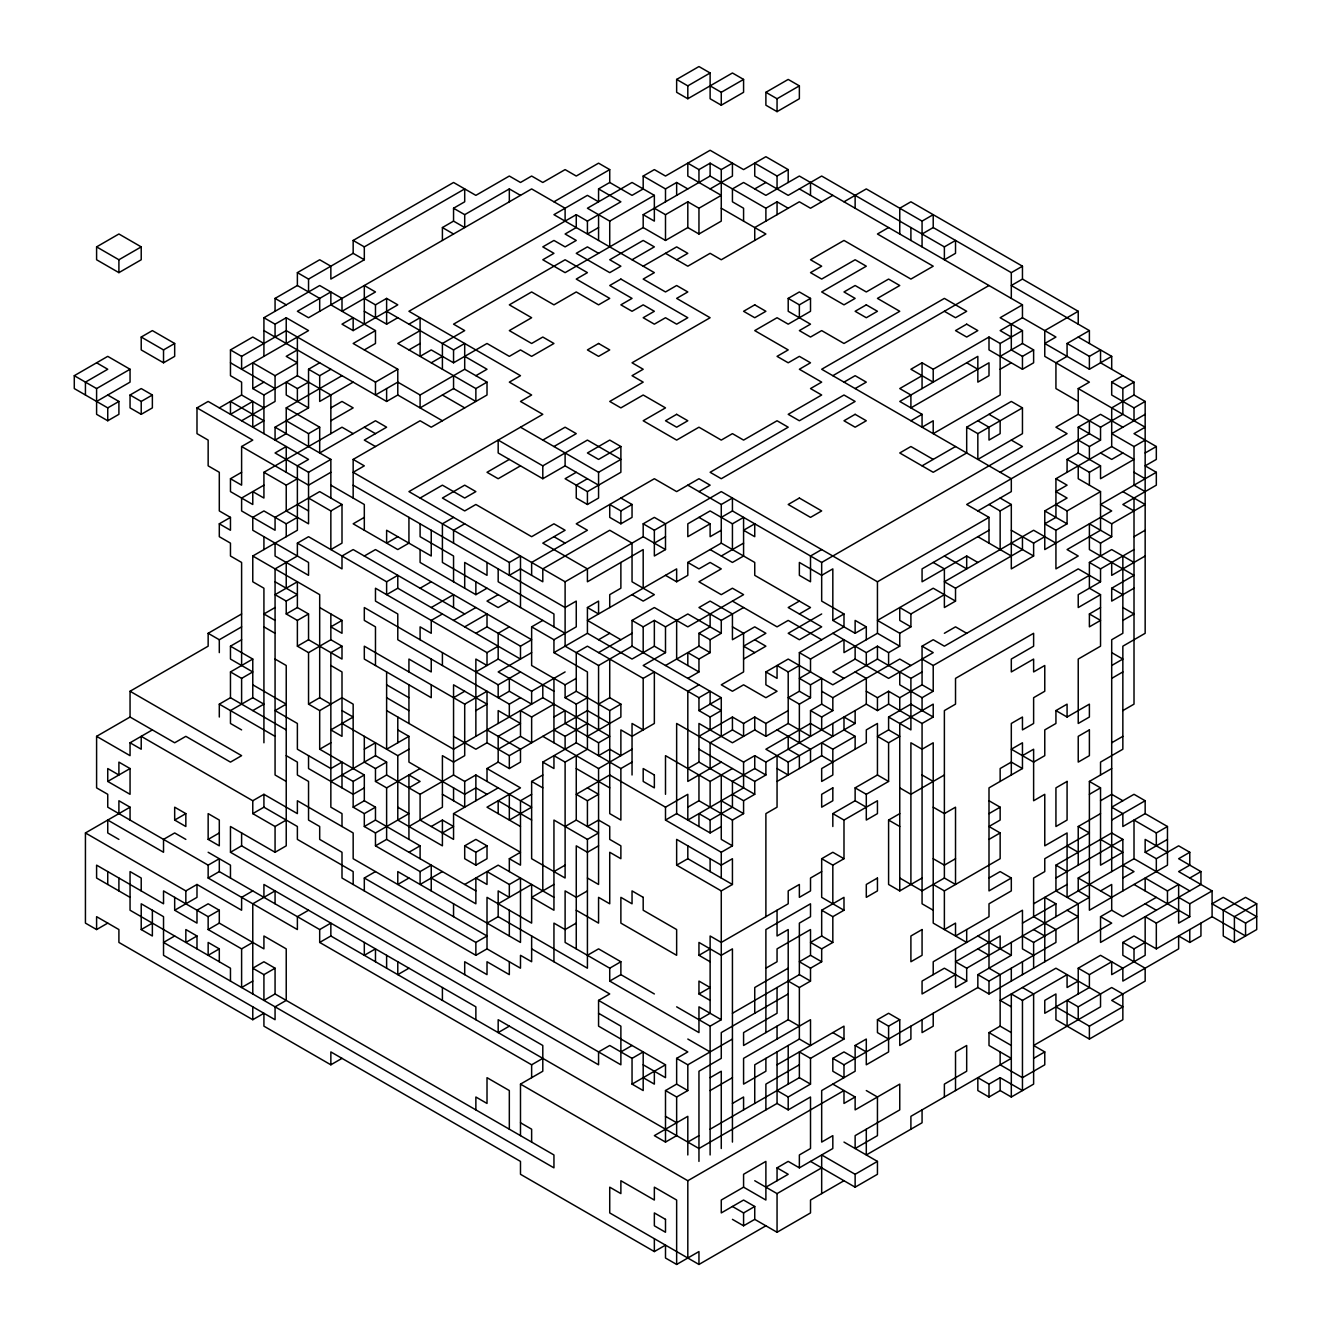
<?xml version="1.0" encoding="UTF-8"?>
<svg xmlns="http://www.w3.org/2000/svg" width="1331" height="1331" viewBox="0 0 1331 1331"><rect width="100%" height="100%" fill="white"/><g stroke="black" fill="none" stroke-linecap="round" stroke-linejoin="round"><path stroke-width="1.5" d="M96.597 246.884L118.908 233.99L141.219 246.884L141.219 259.761L118.908 272.639L96.597 259.761L96.597 246.884L118.908 259.761L141.219 246.884M130.055 369.253L96.597 388.569L96.597 414.324L107.744 420.762L118.908 414.324L118.908 401.446L107.744 407.885L74.286 388.569L74.286 375.691L107.744 356.359L130.055 369.253L130.055 382.13L96.597 401.446M141.219 337.042L152.366 330.604L174.677 343.481L174.677 356.359L163.53 362.797L141.219 349.92L141.219 337.042L163.53 349.92L174.677 343.481M275.068 311.288L275.068 298.41L297.379 285.516L297.379 272.639L319.69 259.761L330.853 266.2L330.853 279.077L364.311 259.761L364.311 246.884L464.702 188.919L464.702 201.796L453.555 208.235L453.555 221.112L464.702 227.551L464.702 214.674L509.324 188.919L520.488 195.358M364.311 259.761L353.164 253.323L353.164 240.445L453.555 182.48L475.866 195.358L509.324 176.041L520.488 182.48L531.635 176.041L542.798 182.48L565.109 169.603L576.256 176.041L598.567 163.164L609.731 169.603L609.731 182.48L598.567 188.919L598.567 201.796L587.42 195.358L553.946 214.674L654.353 272.639L643.189 279.077L665.5 291.955L676.647 285.516L687.811 291.955L676.647 298.394L710.122 317.726L632.042 362.797L643.189 369.253L632.042 375.691L643.189 382.13L609.731 401.446L620.878 407.885L643.189 395.008L665.5 407.885L643.189 420.762L676.647 440.095L698.958 427.201L721.269 440.095L732.433 433.64L743.58 440.095L777.054 420.762L788.202 427.201L710.122 472.289L721.269 478.727L855.134 401.446L843.987 395.008L799.365 420.762L788.202 414.324L821.676 395.008L810.512 388.569L821.676 382.13L799.365 369.253L810.512 362.797L799.365 356.359L788.202 362.797L777.054 356.359L788.202 349.92L754.744 330.604L777.054 317.726L788.202 324.165L810.512 311.288L810.512 298.394L799.365 291.955L788.202 298.394L788.202 311.288L810.512 324.165L799.365 330.604L810.512 337.042L821.676 330.604L843.987 343.481L899.756 311.288L877.445 298.394L899.756 285.516L888.592 279.077L866.298 291.955L855.134 285.516L843.987 291.955L855.134 298.394L843.987 304.849L821.676 291.955L866.298 266.2L855.134 259.761L821.676 279.077L810.512 272.639L821.676 266.2L810.512 259.761L843.987 240.445L910.903 279.077L933.214 266.2L877.445 234.006L888.592 227.551M297.379 272.639L308.542 279.077L353.164 253.323M130.055 395.008L141.219 388.569L152.366 395.008L152.366 407.885L141.219 414.324L130.055 407.885L130.055 395.008L141.219 401.446L152.366 395.008M263.921 356.359L263.921 317.726L319.69 285.516L342 298.41L342 311.288L375.475 291.955L364.311 285.516L364.311 324.165M676.647 79.427L698.958 66.55L710.122 72.989L710.122 98.744L721.269 105.199L743.58 92.305L743.58 79.427L732.433 72.989L687.811 98.744L676.647 92.305L676.647 79.427L687.811 85.866L710.122 72.989M263.921 407.885L241.61 395.008L241.61 382.13L230.463 375.691L230.463 349.92L252.774 337.042L263.921 343.481M263.921 317.726L275.068 324.165L286.232 317.726L308.542 330.604L241.61 369.236L241.61 356.359L286.232 330.604L375.475 382.13L397.786 369.236L397.786 395.008L442.408 420.762M442.408 240.445L442.408 227.551L453.555 221.112M710.122 85.866L721.269 92.305L743.58 79.427M241.61 665.5L241.61 562.447L230.463 556.009L230.463 543.131L219.299 536.692L219.299 523.815L230.463 530.254L230.463 517.376L219.299 510.938L219.299 472.289L208.152 465.85L208.152 440.095L196.988 433.64L196.988 407.885L208.152 401.446L308.542 459.411L297.379 465.85L297.379 530.254L252.774 556.009L252.774 581.78L263.921 588.219L263.921 742.781M297.379 349.92L286.232 356.359L297.379 362.797L275.068 375.691L252.774 362.797L252.774 388.569L263.921 395.008L263.921 433.656M364.311 298.394L375.475 304.849L386.622 298.394L397.786 304.849L353.164 330.604L342 324.165L353.164 317.726L353.164 330.604M553.946 201.796L609.731 169.603M219.299 407.885L241.61 395.008M252.774 388.569L263.921 382.13M765.891 92.305L788.202 79.427L799.365 85.866L799.365 98.744L777.054 111.638L765.891 105.199L765.891 92.305L777.054 98.744L799.365 85.866M263.921 395.008L297.379 375.691L297.379 337.042M342 375.691L286.232 407.885L286.232 433.64L275.068 440.095L275.068 427.201L308.542 407.885L308.542 369.253L319.69 362.797M364.311 349.92L375.475 343.481L375.475 330.604L353.164 343.481L397.786 369.236M364.311 311.288L386.622 324.165L397.786 317.726M598.567 188.919L620.878 201.796L587.42 221.112L576.256 214.674L408.933 311.288L520.488 375.691L509.324 382.13L531.635 395.008L520.488 401.446L542.798 414.324L408.933 491.605L565.109 581.78L643.189 536.692L665.5 549.57L654.353 556.009L654.353 530.254L643.189 523.815L643.189 536.692M609.731 182.48L632.042 195.358L643.189 188.919L643.189 176.041L654.353 169.603L665.5 176.041L710.122 150.27L743.58 169.603L765.891 156.709L788.202 169.603L788.202 182.48M241.61 420.762L275.068 401.446L275.068 375.691M308.542 407.885L286.232 395.008L286.232 382.13L297.379 388.569L308.542 382.13M308.542 369.253L319.69 375.691L330.853 369.253M408.933 324.165L420.097 317.726L420.097 356.359L431.244 349.92L453.555 362.797L487.013 343.481L509.324 356.359L520.488 349.92L531.635 356.359L553.946 343.481L542.798 337.042L531.635 343.481L509.324 330.604L531.635 317.726L509.324 304.849L531.635 291.955L553.946 304.849L576.256 291.955L598.567 304.849L609.731 298.394L576.256 279.077L587.42 272.639L565.109 259.761L453.555 324.165L464.702 330.604L442.408 343.481L442.408 369.236M420.097 330.604L397.786 343.481L475.866 388.569L487.013 382.13L487.013 395.008L431.244 427.201L420.097 420.762L353.164 459.411L353.164 498.044M598.567 227.551L587.42 234.006L587.42 221.112M654.353 195.358L632.042 182.48L587.42 208.235L609.731 221.112L654.353 195.358L654.353 221.112L643.189 214.674L643.189 227.568L665.5 240.445L687.811 227.568L698.958 234.006L721.269 221.112L721.269 169.603L710.122 163.164L698.958 169.603L687.811 163.164L687.811 176.041L721.269 195.358L698.958 208.235L687.811 201.796L665.5 214.674L654.353 208.235M643.189 176.041L665.5 188.919L676.647 182.48L687.811 188.919M353.164 433.656L342 427.201L263.921 472.289L263.921 498.044L252.774 491.605L252.774 504.499L230.463 491.605L230.463 478.727L241.61 485.166L241.61 446.534L252.774 440.095L196.988 407.885M353.164 382.13L319.69 401.446L319.69 375.691M408.933 349.92L420.097 343.481M643.189 214.674L710.122 176.041L765.891 208.235L777.054 201.796L788.202 208.235M721.269 169.603L732.433 163.164L732.433 176.041L710.122 188.919M330.853 407.885L342 401.446L353.164 407.885L330.853 420.762M643.189 227.568L565.109 272.639L542.798 259.761L553.946 253.323L542.798 246.884L553.946 240.445L565.109 246.884L576.256 240.445L565.109 234.006L576.256 227.551L576.256 214.674M230.463 478.727L241.61 472.289M286.232 420.762L308.542 433.64L319.69 427.201L319.69 452.973L375.475 420.762L386.622 427.201L364.311 440.095L375.475 446.534M431.244 362.797L442.408 356.359M386.622 311.288L453.555 349.92L464.702 343.481L464.702 369.253L487.013 382.13M263.921 330.604L386.622 401.446L397.786 395.008M632.042 259.761L654.353 246.884L643.189 240.445L609.731 259.761L620.878 266.2L609.731 272.639L576.256 253.323L587.42 246.884L598.567 253.323M754.744 188.919L765.891 182.48M944.378 246.884L944.378 259.761L955.525 253.323L955.525 240.445L944.378 246.884L821.676 176.041L788.202 195.358L754.744 176.041L754.744 163.164L777.054 176.041L788.202 169.603M263.921 485.166L241.61 498.044L241.61 510.938L275.068 530.254L275.068 517.376L319.69 491.605L342 504.499L342 543.131L330.853 549.57L330.853 510.938L308.542 498.044M375.475 382.13L375.475 395.008L397.786 382.13L420.097 395.008L464.702 369.236M643.189 266.2L676.647 246.884L687.811 253.323L676.647 259.761M219.299 523.815L230.463 517.376M263.921 472.289L286.232 485.166L297.379 478.727M286.232 472.289L286.232 446.534L275.068 452.973L308.542 472.289L330.853 459.411L330.853 498.044M453.555 375.691L453.555 388.569L420.097 407.885L420.097 395.008M475.866 375.691L487.013 369.253L464.702 356.359M330.853 472.289L308.542 485.166L241.61 446.534M832.823 195.358L810.512 208.235L799.365 201.796L754.744 227.551L754.744 240.445M275.068 543.131L275.068 556.009L308.542 575.341L308.542 562.447L252.774 530.254L252.774 517.376L263.921 510.938L286.232 523.815L297.379 517.376M843.987 201.796L866.298 188.919L922.067 221.112L933.214 214.674L933.214 227.551L922.067 234.006M330.853 510.938L342 504.499M286.232 781.43L275.068 774.991L275.068 568.903L297.379 556.009L297.379 543.131L308.542 536.692L386.622 581.78L397.786 575.341L397.786 588.219L520.488 659.061L520.488 646.184L531.635 639.729L375.475 549.57L364.311 556.009M364.311 517.376L353.164 523.815L397.786 549.57L408.933 543.131L408.933 517.376M420.097 498.044L442.408 485.166L464.702 498.044L475.866 491.605L464.702 485.166L442.408 498.044L464.702 510.938L475.866 504.482L531.635 536.692L553.946 523.815L565.109 530.254L542.798 543.131L587.42 568.886L587.42 581.78L643.189 549.57L643.189 588.219M208.152 865.15L208.152 878.027L219.299 871.589L219.299 858.711L208.152 865.15L107.744 807.185L107.744 794.308L96.597 787.869L96.597 736.342L130.055 717.026L130.055 691.255L208.152 646.184L208.152 633.306L241.61 613.974M509.324 459.411L487.013 472.289L498.177 478.727L520.488 465.85M542.798 440.095L565.109 427.201L576.256 433.64L553.946 446.534M208.152 633.306L219.299 639.745L241.61 626.868M275.068 607.535L263.921 613.974L275.068 620.412M330.853 613.974L330.853 639.745L342 646.184L342 659.061L308.542 639.745L308.542 613.974L297.379 607.535L297.379 581.78L275.068 594.658L286.232 601.096L297.379 594.658L275.068 581.78M397.786 536.692L386.622 543.131L386.622 530.254L431.244 556.009L431.244 530.254M788.202 298.394L799.365 304.849L810.512 298.394M219.299 717.026L219.299 704.149L230.463 697.71L230.463 671.939L241.61 678.377L252.774 671.939L230.463 659.061L230.463 646.184L241.61 639.745M286.232 601.096L286.232 613.974L297.379 607.535M453.555 517.376L442.408 523.815L442.408 562.447L565.109 633.29M598.567 485.166L565.109 465.85L542.798 478.727L498.177 452.973L498.177 440.079L542.798 465.85L587.42 440.079L620.878 459.411L598.567 472.289L520.488 427.201M286.232 613.974L297.379 620.412L308.542 613.974M464.702 523.815L453.555 530.254L453.555 543.131M230.463 671.939L252.774 659.061L230.463 646.184M576.256 472.289L565.109 478.727L587.42 491.605L620.878 472.289L620.878 446.534L609.731 440.079L587.42 452.973L598.567 459.411L620.878 446.534M96.597 736.342L130.055 755.659L130.055 742.781L152.366 729.904M297.379 620.412L297.379 646.184L308.542 639.745M342 620.412L330.853 626.851L342 633.29L342 620.412L319.69 607.535M397.786 588.219L386.622 594.658L386.622 581.78M587.42 478.727L576.256 485.166L576.256 498.044L587.42 504.482L598.567 498.044L598.567 472.289M297.379 646.184L308.542 652.623L330.853 639.745M420.097 588.219L431.244 581.78M107.744 781.43L130.055 768.553L118.908 762.114L118.908 774.991L107.744 768.553L107.744 781.43L130.055 794.308L130.055 768.553M252.774 710.588L263.921 704.149L252.774 697.71L230.463 710.588L230.463 723.465L241.61 729.904M342 646.184L330.853 652.623L330.853 807.185L342 813.624L342 826.501M431.244 607.535L453.555 594.658L453.555 607.535M353.164 459.411L364.311 465.85L353.164 472.289L509.324 562.447L520.488 556.009L520.488 607.535M832.823 375.691L989 285.516M933.214 227.551L1011.31 272.639L1022.458 266.2L910.903 201.796L899.756 208.235L899.756 234.006M442.408 613.974L431.244 620.412L431.244 633.29L420.097 626.851L420.097 639.745M420.097 549.57L420.097 562.447L475.866 594.658L487.013 588.219M620.878 510.921L632.042 504.482L632.042 517.376L620.878 523.815L609.731 517.376L609.731 504.482L620.878 510.921L620.878 523.815M843.987 382.13L855.134 375.691L866.298 382.13L855.134 388.569M1022.458 266.2L1022.458 279.077L1011.31 285.516L1089.39 330.604L1089.39 343.481M107.744 923.115L96.597 929.554L85.434 923.115L85.434 832.956L130.055 807.185L118.908 800.746L118.908 813.624M308.542 652.623L308.542 704.149L319.69 697.694L319.69 594.658L252.774 556.009M453.555 620.412L475.866 607.535M498.177 594.658L487.013 601.096L498.177 607.535L509.324 601.096M308.542 704.149L319.69 710.588L342 697.71L353.164 704.149L353.164 768.553M464.702 626.851L487.013 613.974L487.013 626.851L475.866 633.29M643.189 523.815L654.353 517.376L665.5 523.815L665.5 549.57M698.958 491.605L710.122 485.166L698.958 478.727L676.647 491.605L654.353 478.727L576.256 523.815L587.42 530.254L531.635 562.447L531.635 575.341M933.214 369.253L922.067 362.797L910.903 369.253L933.214 382.13L933.214 369.253L989 337.042L1000.147 343.481L1022.458 330.604L1022.458 343.481L1033.621 349.92L1033.621 362.797L1022.458 369.253L989 349.92L989 337.042M1111.701 369.253L1111.701 356.359L1089.39 369.253L1044.768 343.481L1055.932 337.042L1022.458 317.726L1022.458 304.849L1000.147 317.726L1022.458 330.604M654.353 530.254L721.269 491.605L877.445 581.78L989 517.376L989 543.131M922.067 375.691L899.756 388.569L910.903 395.008L910.903 407.885L989 362.797L989 375.691L977.836 382.13L977.836 356.359L899.756 401.446L922.067 414.324L922.067 427.201L933.214 420.762L933.214 433.656L1000.147 395.008L1000.147 343.481M1022.458 317.726L1000.147 330.604L1011.31 337.042M174.677 820.062L185.841 813.624L185.841 826.518L174.677 820.062L174.677 807.185L185.841 813.624M509.324 626.851L498.177 633.29L498.177 659.061L475.866 671.939M654.353 543.131L665.5 536.692M687.811 485.166L721.269 504.482L732.433 498.044L732.433 510.938L721.269 517.376M319.69 710.588L319.69 749.22L330.853 742.781M509.324 717.026L509.324 704.149L397.786 639.745L397.786 613.974L375.475 601.096L375.475 588.219L487.013 652.623L498.177 646.184M576.256 678.377L565.109 684.816L531.635 665.5L531.635 626.851L542.798 620.412M721.269 530.254L710.122 536.692L710.122 523.815L687.811 536.692L687.811 523.815L710.122 510.938L732.433 523.815L743.58 517.376L743.58 556.009L732.433 562.447L710.122 549.57M1000.147 356.359L1022.458 343.481M1078.226 324.165L1078.226 311.288L1044.768 330.604L1044.768 356.359L1089.39 382.13L1078.226 388.569L1078.226 414.324L1055.932 427.201L1067.079 433.656L1000.147 472.289M130.055 742.781L141.219 749.22L141.219 736.342L252.774 800.746L263.921 794.308L297.379 813.624L297.379 800.746L353.164 832.956L353.164 858.711L487.013 935.992L475.866 942.431L364.311 878.027L364.311 890.905M587.42 607.535L598.567 601.096L598.567 613.974L587.42 607.535L587.42 633.29L553.946 652.623L553.946 639.729L531.635 626.851M910.903 420.762L922.067 414.324M1000.147 369.253L1011.31 362.797M1011.31 324.165L1011.31 349.92L1022.458 356.359L1033.621 349.92M208.152 839.395L219.299 845.834L219.299 820.062L208.152 813.624L208.152 839.395L219.299 832.956M252.774 800.746L252.774 813.624L263.921 807.185L297.379 826.501L297.379 839.395L353.164 871.589L353.164 884.466M364.311 749.22L375.475 742.781L375.475 755.659L330.853 781.43M453.555 697.694L464.702 691.255M531.635 652.623L498.177 671.939L531.635 691.255L565.109 671.939M553.946 639.729L576.256 626.851L576.256 601.096L565.109 607.535L353.164 485.166M665.5 575.341L676.647 581.78L687.811 575.341L687.811 562.447L721.269 543.131L754.744 562.447L754.744 575.341L810.512 607.535L799.365 613.974M1078.226 401.446L1055.932 388.569L1055.932 362.797L1067.079 356.359L1067.079 343.481L1089.39 330.604M397.786 729.904L408.933 736.342L386.622 749.22L386.622 671.939M431.244 684.816L431.244 697.694L364.311 659.061L364.311 646.184L464.702 704.132L487.013 691.255L487.013 742.781L475.866 749.22L453.555 736.342M375.475 665.5L375.475 626.851L364.311 620.412L364.311 607.535L498.177 684.816L520.488 671.939M721.269 556.009L743.58 543.131M275.068 659.061L286.232 665.5L286.232 845.834L275.068 852.273L230.463 826.501L230.463 852.273L241.61 845.834L620.878 1064.8L620.878 1026.151L598.567 1013.274M252.774 813.624L275.068 826.501L286.232 820.062M353.164 781.43L364.311 774.991L364.311 800.746L353.164 807.185L353.164 781.43L342 774.991M364.311 736.342L364.311 762.097L375.475 768.553L386.622 762.097L386.622 774.991L420.097 794.308L420.097 820.062L453.555 839.395L453.555 813.624L498.177 787.869M342 723.465L397.786 755.659L408.933 749.22M475.866 710.588L487.013 704.149L453.555 684.816L453.555 774.991L464.702 781.43L475.866 774.991L531.635 807.185L509.324 820.062L509.324 794.308M509.324 678.377L509.324 691.255L498.177 697.694L498.177 684.816M598.567 639.745L609.731 633.29M721.269 736.342L721.269 697.694L632.042 646.184L632.042 620.412L654.353 607.535L687.811 626.851L743.58 594.658L732.433 588.219L721.269 594.658L698.958 581.78L721.269 568.886L710.122 562.447L698.958 568.886L687.811 562.447M933.214 459.411L910.903 446.534L899.756 452.973L933.214 472.289L966.689 452.973L966.689 427.201L1011.31 401.446L1022.458 407.885L1022.458 433.64L977.836 459.411L977.836 433.64L1022.458 407.885M1067.079 343.481L1089.39 356.359L1100.537 349.92L1100.537 362.797L1134.012 382.13L1134.012 395.008L1111.701 407.885L1111.701 446.534L1134.012 459.411L1100.537 478.727L1100.537 465.85L1078.226 452.973L1067.079 459.411L1067.079 472.289M85.434 832.956L185.841 890.905L196.988 884.466L241.61 910.238L241.61 897.36L252.774 890.905M364.311 787.869L353.164 794.308L308.542 768.553L308.542 755.659M375.475 768.553L375.475 781.43L386.622 774.991M509.324 704.149L520.488 697.694M598.567 652.623L632.042 633.29M632.042 620.412L643.189 626.851L654.353 620.412L665.5 626.851L687.811 613.974L721.269 633.29L721.269 620.412L698.958 607.535L710.122 601.096L732.433 613.974L732.433 639.729L754.744 626.851L765.891 633.29L743.58 646.184L754.744 652.623M922.067 465.85L955.525 446.534M130.055 897.36L96.597 878.027L96.597 865.15L163.53 903.799L163.53 890.921L208.152 916.676L208.152 929.554L219.299 923.115L263.921 948.87L263.921 935.992L286.232 948.87L286.232 1000.396L275.068 1006.835L275.068 1019.712L163.53 955.309L163.53 916.676L141.219 903.799L141.219 929.554L152.366 923.115M174.677 897.36L174.677 910.238L196.988 897.36L196.988 884.466M375.475 781.43L386.622 787.869L420.097 768.553M542.798 684.816L542.798 697.694L453.555 749.22L386.622 710.588M565.109 581.78L565.109 646.184L598.567 665.5L632.042 646.184M353.164 807.185L364.311 813.624L375.475 807.185L375.475 820.062L420.097 845.834L420.097 858.711M408.933 787.869L420.097 781.43L408.933 774.991L408.933 839.395M498.177 749.22L520.488 736.342L520.488 710.588L531.635 717.026L553.946 704.149M565.109 684.816L565.109 697.694L576.256 691.255L609.731 710.588L620.878 704.132L620.878 717.026L587.42 736.342M665.5 626.851L665.5 652.623L654.353 646.184L632.042 659.061L587.42 633.29M821.676 549.57L810.512 556.009L810.512 581.78L799.365 575.341L799.365 562.447L821.676 575.341L832.823 568.886L832.823 620.412L855.134 633.29L866.298 626.851L866.298 639.745M1100.537 774.991L1100.537 762.097L1122.848 749.22L1122.848 646.184L1145.159 633.306L1145.159 401.446L1134.012 407.885L1111.701 395.008L1111.701 382.13L1122.848 375.691M174.677 935.992L163.53 942.431L553.946 1167.853L553.946 1154.959L275.068 993.958L263.921 1000.396L263.921 974.641L252.774 968.203L263.921 961.764L275.068 968.203L275.068 993.958M208.152 916.676L219.299 910.238L219.299 923.115M364.311 813.624L364.311 826.501L375.475 820.062M420.097 794.308L453.555 774.991M553.946 717.026L565.109 710.588L565.109 723.465L598.567 742.781L609.731 736.342L542.798 697.694M565.109 697.694L576.256 704.132L587.42 697.694M665.5 652.623L643.189 665.5L698.958 697.694L710.122 691.255L710.122 704.132L721.269 710.588L710.122 717.026L698.958 710.588L698.958 697.694M665.5 665.5L698.958 646.184L698.958 633.29L710.122 626.851L710.122 613.974M721.269 620.412L743.58 607.535M732.433 510.938L821.676 562.447L1022.458 446.534L1011.31 440.095M1111.701 382.13L1122.848 388.569L1134.012 382.13M196.988 935.992L185.841 942.431L185.841 929.554L196.988 935.992L196.988 948.87M364.311 826.501L375.475 832.956L408.933 813.624L397.786 807.185M487.013 781.43L487.013 768.553L498.177 762.097L509.324 768.553L520.488 762.097L520.488 749.22L487.013 729.904M509.324 768.553L509.324 755.659L587.42 710.588L609.731 723.465M598.567 704.132L609.731 697.694L620.878 704.132M576.256 691.255L576.256 652.623L587.42 646.184L643.189 678.377L654.353 671.939L654.353 723.465L632.042 736.342L620.878 729.904L620.878 755.659L609.731 749.22L598.567 755.659L598.567 742.781M698.958 633.29L710.122 639.729L721.269 633.29M1078.226 452.973L1078.226 427.201L1100.537 414.324L1122.848 427.201M375.475 832.956L375.475 845.834L386.622 839.395L475.866 890.905M408.933 826.501L442.408 807.185L442.408 755.659L453.555 762.097L464.702 755.659L464.702 704.132M553.946 729.904L565.109 736.342L587.42 723.465M687.811 665.5L687.811 652.623L698.958 659.061L710.122 652.623L710.122 639.729M799.365 601.096L788.202 607.535L821.676 626.851L799.365 639.745L788.202 633.29L821.676 613.974M1078.226 414.324L1100.537 427.201L1122.848 414.324L1122.848 388.569M219.299 948.87L208.152 955.309L208.152 942.431L219.299 948.87L219.299 961.764M431.244 826.501L442.408 820.062L453.555 826.501L442.408 832.956M542.798 890.905L542.798 762.097L576.256 742.781L576.256 704.132M687.811 678.377L698.958 671.939L698.958 659.061M977.836 510.938L1011.31 491.605L1011.31 478.727L821.676 369.253L944.378 298.394L966.689 311.288L955.525 317.726L944.378 311.288M1078.226 440.095L1089.39 446.534L1100.537 440.095L1100.537 427.201M1145.159 414.324L1111.701 433.64L1134.012 446.534L1145.159 440.095M208.152 929.554L241.61 948.87L252.774 942.431M308.542 910.238L297.379 916.676L297.379 929.554L208.152 878.027M364.311 878.027L375.475 871.589M408.933 852.273L420.097 845.834M553.946 652.623L587.42 671.939L587.42 749.22L565.109 762.097L565.109 878.027L531.635 858.711L531.635 781.43L542.798 774.991M698.958 684.816L687.811 691.255L687.811 781.43L721.269 762.097M743.58 659.061L765.891 646.184L754.744 639.745M989 504.499L1000.147 510.938L1011.31 504.499L1011.31 568.886L1033.621 556.009L1033.621 543.131L1044.768 536.692M1055.932 530.254L1055.932 568.886L1078.226 556.009L1067.079 549.57L1100.537 530.254L1100.537 491.605L1067.079 510.938L1067.079 523.815L1055.932 530.254L1044.768 523.815L1055.932 517.376L1055.932 478.727L1111.701 446.534M531.635 794.308L520.488 800.746L520.488 865.15L509.324 858.711L509.324 871.589M832.823 620.412L843.987 613.974L843.987 626.851L799.365 652.623L799.365 691.255L788.202 697.694L799.365 704.132L810.512 697.694L810.512 684.816L821.676 678.377L821.676 704.132L810.512 710.588L810.512 736.342L788.202 723.465L788.202 671.939L799.365 665.5M989 530.254L922.067 568.886L922.067 581.78L966.689 556.009L977.836 562.447M1067.079 459.411L1089.39 472.289L1100.537 465.85M1122.848 452.973L1111.701 459.411L1100.537 452.973M219.299 871.589L319.69 929.554L330.853 923.115L330.853 935.992L698.958 1148.52L777.054 1103.449L788.202 1109.888L810.512 1096.994L810.512 1148.52L799.365 1154.959L799.365 1167.853L832.823 1148.52L832.823 1135.642L821.676 1142.081L821.676 1090.555L855.134 1071.239L855.134 1045.484L866.298 1039.045L866.298 1064.8L888.592 1051.923L888.592 1026.151L899.756 1019.712L899.756 1045.484L910.903 1039.045L910.903 1026.151M408.933 878.027L397.786 884.466L397.786 871.589L520.488 942.431L520.488 878.027L509.324 884.466L487.013 871.589L487.013 884.466L475.866 878.027L475.866 903.799L431.244 878.027M375.475 845.834L420.097 871.589L431.244 865.15L431.244 890.905M464.702 845.834L475.866 839.395L487.013 845.834L487.013 858.711L475.866 865.15L464.702 858.711L464.702 845.834L475.866 852.273L487.013 845.834M542.798 736.342L598.567 768.536L632.042 749.22M698.958 710.588L721.269 697.694M732.433 626.851L743.58 633.29L743.58 671.939L721.269 684.816L732.433 691.255L743.58 684.816L765.891 697.694L777.054 691.255L765.891 684.816L765.891 671.939L788.202 659.061L832.823 684.816L877.445 659.061L910.903 678.377L922.067 671.939M1134.012 510.938L1122.848 504.499L1156.323 485.166L1156.323 472.289L1100.537 504.499L1111.701 510.938L1044.768 549.57L1044.768 510.938L1067.079 498.044L1055.932 491.605L1067.079 485.166L1055.932 478.727M1145.159 452.973L1156.323 446.534L1156.323 459.411L1145.159 465.85L1156.323 472.289M799.365 652.623L810.512 659.061L843.987 639.729L843.987 652.623L877.445 633.29L899.756 646.184L899.756 633.29L877.445 620.412L933.214 588.219L955.525 601.096L955.525 588.219L944.378 581.78L1033.621 530.254L1055.932 543.131M252.774 981.08L241.61 987.519L241.61 948.87M263.921 974.641L275.068 968.203M319.69 929.554L319.69 942.431L330.853 935.992M442.408 871.589L420.097 884.466L420.097 871.589M576.256 742.781L620.878 768.536L632.042 762.097M721.269 826.501L710.122 832.94L676.647 813.624L676.647 723.465L743.58 762.097L743.58 787.869L687.811 820.062L687.811 794.308L665.5 807.185L609.731 774.991L576.256 794.308L587.42 800.746L598.567 794.308L587.42 787.869M698.958 736.342L732.433 717.026L743.58 723.465L754.744 717.026L765.891 723.465L788.202 710.588M910.903 613.974L910.903 626.851L899.756 620.412L899.756 607.535L910.903 613.974L944.378 594.658M955.525 588.219L1022.458 549.57L1022.458 536.692M464.702 884.466L498.177 865.15L553.946 897.344M509.324 858.711L520.488 852.273L453.555 813.624M565.109 826.501L576.256 820.062L576.256 755.659M732.433 717.026L732.433 729.904L710.122 742.781L710.122 768.536M866.298 691.255L877.445 697.694L888.592 691.255L899.756 697.694L922.067 684.816L922.067 646.184L933.214 652.623L888.592 678.377L855.134 659.061L832.823 671.939L843.987 678.377M832.823 633.29L866.298 652.623L877.445 646.184L888.592 652.623L899.756 646.184M899.756 633.29L910.903 626.851M955.525 601.096L944.378 607.535L944.378 568.886L933.214 562.447M96.597 929.554L96.597 916.676L118.908 929.554L118.908 942.431L252.774 1019.712L263.921 1013.274L263.921 1026.168L330.853 1064.8L342 1058.361M687.811 768.536L698.958 762.097L698.958 723.465L732.433 742.781L754.744 729.904L765.891 736.342L788.202 723.465M1100.537 517.376L1111.701 523.815L1145.159 504.499L1122.848 491.605M553.946 884.466L531.635 897.344L553.946 910.238L553.946 820.062L587.42 839.395L598.567 832.94L576.256 820.062M821.676 691.255L832.823 697.694L899.756 659.061L910.903 665.5M922.067 646.184L933.214 639.729L944.378 646.184L1078.226 568.886L1100.537 581.78L1078.226 594.658L1078.226 607.535L1100.537 594.658L1100.537 646.184L1078.226 659.061L1078.226 723.465L1089.39 717.026L1089.39 704.149L1067.079 717.026L1055.932 710.588L1055.932 723.465L1044.768 729.904L1044.768 755.659L1033.621 762.097L1011.31 749.22L1022.458 742.781L1022.458 768.536L989 787.869L989 890.905L1011.31 878.027L1011.31 890.905L989 903.799L989 916.676L955.525 935.992L955.525 923.115L944.378 929.554L944.378 890.905L1000.147 858.711L1000.147 832.94L989 826.501L1000.147 820.062L1000.147 807.185L989 800.746M944.378 633.29L955.525 626.851L966.689 633.29M1089.39 536.692L1100.537 543.131L1111.701 536.692L1111.701 523.815M498.177 903.799L531.635 884.466L531.635 923.115L487.013 897.344L487.013 948.87L520.488 968.203L520.488 955.309L531.635 961.747L531.635 935.992M553.946 871.589L565.109 865.15M598.567 845.834L587.42 852.273L576.256 845.834L576.256 948.87M665.5 794.308L665.5 755.659L710.122 781.43L732.433 768.536M743.58 762.097L754.744 755.659L765.891 762.097L866.298 704.132L877.445 710.588L888.592 704.132L922.067 723.465L933.214 717.026L933.214 704.132L899.756 723.465L899.756 890.905L888.592 884.466L888.592 820.062L899.756 813.624M810.512 710.588L821.676 717.026L832.823 710.588L832.823 697.694M1100.537 594.658L1089.39 588.219L1089.39 562.447L1111.701 549.57L1134.012 562.447M1134.012 536.692L1145.159 530.254M408.933 968.203L397.786 974.641L397.786 961.764M487.013 923.115L498.177 916.676L587.42 968.203L587.42 839.395M665.5 807.185L665.5 820.062L676.647 813.624M687.811 807.185L698.958 800.746L732.433 820.062L743.58 813.624L743.58 800.746L732.433 794.308M754.744 755.659L754.744 768.536L732.433 781.43L732.433 807.185L710.122 820.062L710.122 832.94M922.067 659.061L933.214 665.5L1089.39 575.341M1089.39 562.447L1100.537 568.886L1134.012 549.57M698.958 749.22L754.744 781.43L765.891 774.991L765.891 762.097M832.823 723.465L832.823 736.342L810.512 723.465L765.891 749.22L788.202 762.097L855.134 723.465L855.134 710.588M1145.159 556.009L1111.701 575.341L1111.701 562.447M286.232 755.659L297.379 762.097L297.379 774.991L308.542 781.43L308.542 820.062L319.69 826.501L319.69 839.395L342 852.273L342 878.027L475.866 955.309L487.013 948.87M587.42 890.905L576.256 897.344L565.109 890.905L565.109 942.431L609.731 968.203L620.878 961.747L620.878 974.641L654.353 993.958M743.58 800.746L754.744 794.308L754.744 781.43M777.054 781.43L821.676 755.659L832.823 762.097M821.676 755.659L821.676 742.781L832.823 749.22L855.134 736.342L855.134 749.22M888.592 729.904L899.756 736.342L888.592 742.781L877.445 736.342L888.592 729.904L888.592 717.026L910.903 704.132L933.214 717.026M899.756 671.939L899.756 684.816L922.067 697.694L933.214 691.255L933.214 665.5M1134.012 588.219L1111.701 601.096L1111.701 588.219L1134.012 575.341L1089.39 549.57L1089.39 523.815L1111.701 536.692M1089.39 613.974L1100.537 620.412L1089.39 626.851L1089.39 613.974L1100.537 607.535M576.256 923.115L565.109 929.554L553.946 923.115L553.946 961.747M676.647 865.15L687.811 858.711L732.433 884.466L732.433 858.711L721.269 865.15L676.647 839.379L676.647 865.15L721.269 890.905L732.433 884.466M665.5 820.062L721.269 852.273L732.433 845.834L732.433 820.062M1122.848 620.412L1134.012 613.974L1122.848 607.535M832.823 826.501L832.823 813.624L855.134 800.746L855.134 787.869L877.445 774.991L888.592 781.43L888.592 742.781M587.42 955.309L598.567 948.87L620.878 961.747M855.134 787.869L866.298 794.308L888.592 781.43M832.823 813.624L843.987 820.062L877.445 800.746L877.445 813.624L866.298 820.062L866.298 794.308M1111.701 665.5L1122.848 659.061L1111.701 652.623M509.324 1026.151L498.177 1032.606L498.177 1019.712L542.798 1045.484L542.798 1071.239L520.488 1084.116L520.488 1135.642M944.378 774.991L910.903 794.308L899.756 787.869M1055.932 710.588L1067.079 704.149L1067.079 717.026M1111.701 678.377L1122.848 671.939M609.731 968.203L609.731 981.08L620.878 974.641M843.987 910.238L832.823 916.676L832.823 942.431L821.676 948.87L810.512 942.431L821.676 935.992L821.676 910.238L843.987 897.344L843.987 910.238L821.676 897.344L821.676 858.711L832.823 852.273L843.987 858.711L843.987 820.062M643.189 1064.8L665.5 1077.677L665.5 1064.8L598.567 1026.151L598.567 1000.396L609.731 993.958L531.635 948.87M821.676 871.589L810.512 878.027L810.512 890.905L799.365 897.344L799.365 884.466L788.202 890.905L788.202 903.782L721.269 942.431L710.122 935.992L710.122 1013.274L698.958 1019.712M821.676 858.711L832.823 865.15L843.987 858.711M1022.458 755.659L1033.621 749.22L1033.621 800.746L1044.768 794.308L1044.768 845.834L1067.079 832.956L1067.079 897.36L1134.012 858.711L1189.781 890.921M732.433 1142.081L732.433 948.87L721.269 955.309L698.958 942.431L698.958 955.309L710.122 948.87M1122.848 710.588L1134.012 704.149L1134.012 498.044M319.69 942.431L531.635 1064.8L542.798 1058.361M989 813.624L1000.147 807.185M1111.701 742.781L1122.848 736.342M698.958 993.958L710.122 987.519L698.958 981.08L698.958 993.958L710.122 1000.396M620.878 1051.923L632.042 1045.484M765.891 968.186L777.054 961.747L777.054 948.87L810.512 929.554L810.512 955.309L799.365 961.747L810.512 968.186L821.676 961.747L821.676 948.87M899.756 890.905L922.067 878.027M955.525 858.711L944.378 865.15L933.214 858.711M989 839.395L1000.147 832.94M1145.159 813.624L1145.159 800.746L1134.012 794.308L1111.701 807.185L1122.848 813.624L1122.848 826.518L1145.159 813.624L1167.47 826.518L1167.47 865.15L1089.39 910.238L1089.39 781.43L1111.701 768.553M632.042 1058.361L643.189 1051.923L643.189 1090.555L632.042 1084.116L632.042 1058.361L609.731 1045.484L598.567 1051.923L598.567 1064.8L230.463 852.273M788.202 968.186L754.744 987.519L754.744 1013.274M933.214 807.185L944.378 813.624L955.525 807.185L955.525 884.466L944.378 878.027L922.067 890.905L899.756 878.027M1089.39 794.308L1100.537 787.869L1100.537 865.15L1122.848 852.273L1100.537 839.395M676.647 1006.835L710.122 1026.151L721.269 1019.712L721.269 890.905M732.433 1013.274L799.365 974.641L810.512 981.08L810.512 968.186M1100.537 800.746L1111.701 794.308L1122.848 800.746M632.042 1084.116L665.5 1064.8M732.433 1039.045L687.811 1064.8L687.811 1090.555L676.647 1084.116L676.647 1058.361L687.811 1051.923L598.567 1000.396M788.202 993.958L721.269 1032.59L721.269 1058.361L698.958 1071.239L698.958 1161.397M788.202 981.08L799.365 987.519L810.512 981.08M989 878.027L1000.147 871.589L1011.31 878.027M1078.226 865.15L1078.226 826.501L1100.537 813.624M1111.701 820.062L1145.159 800.746M687.811 1090.555L676.647 1096.994L676.647 1135.642L665.5 1142.081L665.5 1090.555L676.647 1084.116M799.365 1026.151L788.202 1019.712L743.58 1045.484L743.58 1032.59L777.054 1013.274L777.054 987.519M1078.226 942.431L1078.226 903.799L1055.932 890.905L1055.932 865.15L1111.701 832.956L1122.848 839.395L1122.848 890.921M710.122 1077.677L721.269 1071.239L721.269 1148.52M1055.932 878.027L1122.848 839.395M710.122 1090.555L732.433 1077.677M765.891 1058.361L765.891 1071.239L743.58 1084.116L743.58 1058.361L810.512 1019.712L810.512 1045.484L799.365 1039.045L754.744 1064.8L754.744 1103.449M1033.621 903.799L1067.079 884.466M1000.147 948.87L1000.147 935.992L955.525 961.747L966.689 968.203L1089.39 897.36L1078.226 890.905L1078.226 878.027L1089.39 871.589M1134.012 858.711L1134.012 820.062L1156.323 832.956L1167.47 826.518M777.054 1064.8L843.987 1026.151L843.987 1039.045L810.512 1058.361L799.365 1051.923L799.365 1077.677L710.122 1129.204M1022.458 923.115L1055.932 903.799L1055.932 916.676M1167.47 852.273L1145.159 839.395L1145.159 852.273L1167.47 839.395M732.433 1103.449L743.58 1096.994L743.58 1109.888M799.365 1064.8L765.891 1084.116L765.891 1109.888M888.592 1039.045L877.445 1032.606L877.445 1019.712L888.592 1013.274L899.756 1019.712M955.525 974.641L922.067 993.958L922.067 981.08L944.378 968.203L966.689 981.08L966.689 968.203M1100.537 890.921L1111.701 884.466L1111.701 910.238L1100.537 916.676L1100.537 942.431L1200.945 884.466L1200.945 871.589L1178.634 858.711L1189.781 852.273L1189.781 865.15L1178.634 871.589L1212.092 890.921L1212.092 916.676L1156.323 948.87L1134.012 935.992L1122.848 942.431L1122.848 955.309L1145.159 968.203L1145.159 981.08L1111.701 1000.396L1122.848 1006.835L1089.39 1026.168L1055.932 1006.835M1122.848 878.027L1134.012 871.589L1122.848 865.15M1145.159 852.273L1156.323 858.711L1178.634 845.834L1189.781 852.273M687.811 1142.081L698.958 1135.642M832.823 1058.361L843.987 1064.8L843.987 1077.677L832.823 1071.239L832.823 1058.361L843.987 1051.923L855.134 1058.361M966.689 981.08L955.525 987.519L955.525 948.87M1100.537 916.676L1111.701 923.115L989 993.958L977.836 987.519L977.836 974.641L1011.31 955.309L1011.31 942.431M1022.458 935.992L1033.621 942.431L1078.226 916.676L1067.079 910.238M777.054 1090.555L788.202 1096.994L810.512 1084.116L810.512 1058.361M843.987 1064.8L977.836 987.519M977.836 974.641L989 981.08L1055.932 942.431L1055.932 929.554L1033.621 916.676L1033.621 878.027L1044.768 871.589L1044.768 858.711L1089.39 832.956L1078.226 826.501M1156.323 897.36L1122.848 916.676L1111.701 910.238M1145.159 890.921L1145.159 878.027L1167.47 890.921L1178.634 884.466L1178.634 923.115L1189.781 916.676L1189.781 903.799L1212.092 890.921M1189.781 878.027L1200.945 871.589M520.488 1084.116L687.811 1180.73L843.987 1090.555L843.987 1103.449L855.134 1096.994L855.134 1109.888L899.756 1084.116L899.756 1109.888L855.134 1135.642L855.134 1148.52L877.445 1135.642L877.445 1097.01L866.298 1090.555M1022.458 1000.396L1022.458 1090.555L1000.147 1077.677L989 1084.116L977.836 1077.677L977.836 1090.555L989 1097.01L1000.147 1090.555L1011.31 1097.01L1011.31 993.958L1022.458 1000.396L1067.079 974.641L1067.079 987.519L1078.226 981.08M1078.226 993.958L1078.226 968.203L1100.537 955.309L1122.848 968.203L1122.848 981.08L1178.634 948.87L1178.634 935.992L1189.781 942.431L1200.945 935.992L1200.945 923.115M1078.226 968.203L1089.39 974.641L1111.701 961.764L1111.701 974.641L1145.159 955.309L1145.159 916.676L1156.323 923.115L1178.634 910.238M910.903 1129.204L910.903 1116.326L1011.31 1058.361L989 1045.484L989 1032.606L1000.147 1026.151L1011.31 1032.606M1122.848 942.431L1134.012 948.87L1145.159 942.431M743.58 1187.169L743.58 1174.291L765.891 1161.397L765.891 1200.046L743.58 1187.169L721.269 1200.046L721.269 1212.924L743.58 1200.046L754.744 1206.485L754.744 1219.362L777.054 1232.256L810.512 1212.924L810.512 1200.046L843.987 1180.73M777.054 1180.73L777.054 1167.853L788.202 1161.397L799.365 1167.853M330.853 1064.8L330.853 1051.923L520.488 1161.414L520.488 1174.291L654.353 1251.573L665.5 1245.134L665.5 1258.011L676.647 1264.45L698.958 1251.573L698.958 1264.45L765.891 1225.801M765.891 1187.169L788.202 1174.291L777.054 1167.853M1067.079 1026.168L1067.079 1000.396L1078.226 1006.835L1111.701 987.519L1122.848 993.958L1122.848 1019.712L1089.39 1039.045L1055.932 1019.712L1055.932 993.958L1044.768 1000.396L1044.768 1013.274L1089.39 987.519L1089.39 974.641M1256.714 903.799L1234.403 916.676L1234.403 942.431L1223.256 935.992L1223.256 910.238L1245.566 897.36L1256.714 903.799L1256.714 929.554L1234.403 942.431M732.433 1206.485L743.58 1212.924L754.744 1206.485M754.744 1180.73L777.054 1193.608L821.676 1167.853M1245.566 923.115L1256.714 916.676L1223.256 897.36L1212.092 903.799L1245.566 923.115L1245.566 935.992L1212.092 916.676M732.433 1219.362L743.58 1225.801L754.744 1219.362M1033.621 1058.361L1044.768 1051.923L1044.768 1064.8L1022.458 1077.677L1000.147 1064.8L1000.147 1051.923M821.676 1193.608L821.676 1154.959L855.134 1174.291L877.445 1161.397L877.445 1174.291L855.134 1187.169L810.512 1161.397M1011.31 1097.01L1033.621 1084.116L1033.621 993.958L1022.458 987.519M1022.458 279.077L1078.226 311.288M1022.458 304.849L799.365 176.041L765.891 195.358L743.58 182.48L732.433 188.919L732.433 201.796L743.58 208.235L743.58 221.112M1078.226 337.042L1111.701 356.359M799.365 188.919L821.676 201.796M1134.012 395.008L1145.159 401.446M1078.226 388.569L1145.159 427.201L1134.012 433.64L1156.323 446.534M721.269 208.235L765.891 234.006L721.269 259.761L710.122 253.323L687.811 266.2L665.5 253.323M966.689 362.797L977.836 369.253M1078.226 427.201L1100.537 440.095M1134.012 472.289L1145.159 478.727M1145.159 491.605L1134.012 485.166L1134.012 446.534M989 414.324L1000.147 420.762L1000.147 433.64L989 440.095L989 427.201L977.836 420.762M1100.537 491.605L1078.226 478.727L1078.226 465.85M966.689 427.201L977.836 433.64M1055.932 504.499L1067.079 510.938M1044.768 510.938L1067.079 523.815M1000.147 498.044L1011.31 504.499M453.555 208.235L464.702 214.674M989 517.376L966.689 504.482L1089.39 433.64L1089.39 420.762M1011.31 530.254L1033.621 543.131M1111.701 588.219L1122.848 594.658M1011.31 543.131L1033.621 556.009M442.408 227.551L453.555 234.006M977.836 536.692L1011.31 556.009M944.378 556.009L966.689 568.886L966.689 556.009M353.164 240.445L364.311 246.884M297.379 285.516L319.69 298.394L319.69 311.288M375.475 330.604L330.853 304.832L330.853 291.955L297.379 311.288L308.542 317.726L531.635 188.919L565.109 208.235L565.109 221.112M698.958 517.376L710.122 523.815M453.555 388.569L475.866 401.446L475.866 388.569M843.987 613.974L821.676 601.096L821.676 562.447M866.298 626.851L855.134 620.412L855.134 633.29M275.068 298.41L286.232 304.849M442.408 395.008L464.702 407.885M620.878 498.044L632.042 504.482M922.067 684.816L933.214 691.255M1089.39 781.43L1100.537 787.869M821.676 639.745L788.202 620.412L777.054 626.851L732.433 601.096M855.134 671.939L866.298 678.377L866.298 704.132M1022.458 768.536L1011.31 762.097L1000.147 768.536L1000.147 781.43M297.379 375.691L330.853 395.008L330.853 433.656M888.592 717.026L910.903 729.904L910.903 678.377M230.463 349.92L241.61 356.359M364.311 427.201L375.475 433.656M553.946 536.692L565.109 543.131M788.202 671.939L777.054 665.5L777.054 678.377L765.891 671.939M810.512 684.816L799.365 678.377L810.512 671.939L810.512 659.061M1178.634 897.36L1189.781 903.799M230.463 362.797L275.068 388.569M632.042 594.658L643.189 601.096L654.353 594.658L632.042 581.78L632.042 543.131L609.731 530.254L542.798 568.886L542.798 581.78L520.488 568.886L509.324 575.341L509.324 562.447M799.365 691.255L810.512 697.694M821.676 704.132L832.823 710.588M855.134 723.465L843.987 717.026L843.987 729.904L855.134 736.342M1067.079 845.834L1078.226 852.273M1134.012 884.466L1189.781 916.676M286.232 407.885L319.69 427.201M698.958 646.184L710.122 652.623M922.067 774.991L933.214 781.43M1145.159 903.799L1156.323 910.238M1055.932 865.15L1067.079 871.589M1078.226 878.027L1111.701 897.36M275.068 427.201L330.853 459.411M698.958 671.939L676.647 659.061L676.647 620.412M620.878 639.745L587.42 620.412L676.647 568.886L676.647 581.78M777.054 729.904L810.512 749.22L810.512 762.097M330.853 485.166L364.311 504.499L364.311 530.254M1055.932 903.799L1044.768 897.36L1044.768 961.764M96.597 362.797L107.744 369.253L85.434 382.13L85.434 395.008M732.433 729.904L743.58 736.342L743.58 723.465M855.134 800.746L866.298 807.185M888.592 820.062L899.756 826.501M777.054 768.536L788.202 774.991L788.202 762.097M74.286 375.691L96.597 388.569M107.744 395.008L118.908 401.446M297.379 504.499L308.542 510.938M754.744 768.536L765.891 774.991M1033.621 929.554L1044.768 935.992M464.702 613.974L353.164 549.57L342 556.009L342 568.886L297.379 543.131M487.013 626.851L520.488 646.184M933.214 884.466L944.378 890.905M698.958 762.097L754.744 794.308M1033.621 955.309L1022.458 948.87L1022.458 910.238L933.214 961.747L933.214 974.641M498.177 659.061L553.946 691.255M933.214 910.238L922.067 903.799L922.067 723.465M977.836 935.992L1011.31 955.309M721.269 800.746L743.58 813.624M977.836 948.87L989 955.309M509.324 691.255L531.635 704.132L531.635 691.255M710.122 820.062L698.958 813.624L698.958 826.501M732.433 845.834L721.269 839.379L721.269 774.991M1011.31 1006.835L1000.147 1000.396L1055.932 968.203L1100.537 993.958L1100.537 1006.835L1033.621 1045.484L1044.768 1051.923M520.488 736.342L531.635 742.781L531.635 717.026M565.109 762.097L553.946 755.659L553.946 768.536L542.798 762.097M576.256 768.536L609.731 787.869M821.676 910.238L832.823 916.676M386.622 684.816L408.933 697.694M487.013 742.781L509.324 755.659M821.676 935.992L832.823 942.431M989 1032.606L1011.31 1045.484M263.921 626.851L275.068 633.306M330.853 665.5L342 671.939L342 736.342L330.853 729.904L353.164 717.026L342 710.588M386.622 697.694L408.933 710.588M531.635 781.43L542.798 787.869M487.013 768.553L520.488 787.869L487.013 807.185L520.488 826.501M810.512 955.309L821.676 961.747M319.69 697.694L330.853 704.149M487.013 794.308L475.866 787.869L464.702 794.308L408.933 762.097L408.933 736.342M531.635 820.062L498.177 800.746L498.177 813.624M877.445 1019.712L888.592 1026.151M252.774 684.816L286.232 704.149L275.068 710.588L297.379 723.465L297.379 749.22L330.853 768.553L342 762.097L342 787.869M375.475 755.659L386.622 762.097M442.408 794.308L464.702 807.185L464.702 781.43M587.42 878.027L598.567 884.466L598.567 768.536M698.958 955.309L710.122 961.747M832.823 1032.606L843.987 1039.045M855.134 1045.484L866.298 1051.923M230.463 697.71L286.232 729.904M319.69 749.22L364.311 774.991M219.299 704.149L275.068 736.342M576.256 910.238L598.567 923.115L598.567 897.344L609.731 903.799L609.731 852.273L620.878 858.711L620.878 845.834L609.731 839.395L609.731 826.501L598.567 820.062L587.42 826.501L587.42 800.746M364.311 800.746L375.475 807.185M721.269 1019.712L698.958 1006.835L698.958 1032.59L609.731 981.08M832.823 1084.116L855.134 1096.994M130.055 691.255L241.61 755.659L230.463 762.114L185.841 736.342L174.677 742.781L130.055 717.026M799.365 1077.677L810.512 1084.116M687.811 1039.045L710.122 1051.923M843.987 1142.081L877.445 1161.397M676.647 1058.361L687.811 1064.8M643.189 1077.677L654.353 1084.116L654.353 1071.239M665.5 1090.555L676.647 1096.994M185.841 839.395L174.677 832.956L163.53 839.395L163.53 852.273L107.744 820.062L107.744 832.956L118.908 839.395M208.152 852.273L230.463 865.15L230.463 878.027M665.5 1116.326L676.647 1122.765M665.5 1142.081L654.353 1135.642L687.811 1116.326L687.811 1154.959M219.299 910.238L208.152 903.799L196.988 910.238L196.988 923.115L174.677 910.238M520.488 1122.765L531.635 1129.204L531.635 1142.081M141.219 929.554L152.366 935.992L152.366 910.238M698.958 1264.45L609.731 1212.924L609.731 1187.169L620.878 1193.608L620.878 1180.73L654.353 1200.046L654.353 1187.169L676.647 1200.046L676.647 1264.45M1189.781 929.554L1189.781 942.431M1167.47 890.921L1167.47 903.799M1156.323 832.956L1156.323 845.834M1156.323 858.711L1156.323 871.589M1156.323 923.115L1156.323 948.87M1134.012 407.885L1134.012 420.762M1134.012 948.87L1134.012 961.764M1122.848 556.009L1122.848 633.29L1111.701 639.745L1111.701 871.589M1100.537 543.131L1100.537 556.009M1100.537 568.886L1100.537 581.78M1089.39 356.359L1089.39 369.253M1089.39 446.534L1089.39 459.411M1089.39 472.289L1089.39 485.166M1089.39 1026.168L1089.39 1039.045M1078.226 1006.835L1078.226 1019.712M1033.621 942.431L1033.621 968.203M1022.458 356.359L1022.458 369.253M1022.458 961.764L1022.458 974.641M1011.31 272.639L1011.31 298.41M1011.31 774.991L1011.31 723.465L1022.458 717.026L1022.458 729.904L1033.621 723.465L1033.621 697.694L1044.768 691.255L1044.768 665.5L1033.621 671.939L1033.621 659.061L1011.31 671.939L1011.31 659.061L1033.621 646.184L1033.621 633.29L955.525 678.377L955.525 704.132L944.378 710.588L944.378 878.027M1011.31 968.203L1011.31 981.08M1000.147 510.938L1000.147 549.57M1000.147 1026.168L1000.147 974.641L989 968.203L989 929.554M1000.147 1077.677L1000.147 1090.555M989 981.08L989 993.958M989 1084.116L989 1097.01M966.689 929.554L966.689 942.431L933.214 923.115L933.214 742.781L922.067 749.22L910.903 742.781L910.903 884.466M955.525 1090.555L955.525 1051.923L966.689 1045.484L966.689 1071.239L944.378 1084.116L944.378 1097.01M933.214 1013.274L933.214 1026.151L922.067 1032.606L922.067 1019.712M922.067 221.112L922.067 246.884M922.067 362.797L922.067 388.569M922.067 697.694L922.067 710.588M922.067 1109.888L922.067 1122.765L866.298 1154.959L866.298 1129.204M910.903 227.551L910.903 240.445M899.756 697.694L899.756 710.588M888.592 652.623L888.592 665.5M888.592 691.255L888.592 704.132M877.445 581.78L877.445 633.29M877.445 646.184L877.445 659.061M877.445 697.694L877.445 710.588M877.445 774.991L877.445 723.465L866.298 729.904L866.298 742.781L821.676 768.536L821.676 781.43L832.823 774.991L832.823 749.22M866.298 652.623L866.298 665.5M855.134 195.358L855.134 208.235M855.134 646.184L855.134 659.061M855.134 1174.291L855.134 1187.169M832.823 865.15L832.823 903.799M821.676 717.026L821.676 729.904M810.512 182.48L810.512 195.358M799.365 304.849L799.365 317.726M799.365 704.132L799.365 742.781M799.365 768.536L799.365 755.659L788.202 749.22L788.202 736.342M799.365 974.641L799.365 923.115L810.512 916.676L810.512 903.799L765.891 929.554L765.891 1032.59M799.365 987.519L799.365 1039.045M788.202 1019.712L788.202 929.554L777.054 935.992L777.054 910.238M788.202 1045.484L788.202 1084.116M788.202 1096.994L788.202 1109.888M777.054 98.744L777.054 111.638M777.054 176.041L777.054 188.919M777.054 201.796L777.054 214.674M777.054 755.659L777.054 807.185L765.891 813.624L765.891 916.676M777.054 1026.151L777.054 1039.045M777.054 1051.923L777.054 1103.449M777.054 1193.608L777.054 1232.256M765.891 208.235L765.891 221.112M765.891 723.465L765.891 736.342M754.744 717.026L754.744 729.904M743.58 1212.924L743.58 1225.801M732.433 523.815L732.433 549.57M721.269 92.305L721.269 105.199M721.269 504.482L721.269 543.131M721.269 852.273L721.269 878.027M710.122 163.164L710.122 176.041M710.122 717.026L710.122 729.904M710.122 781.43L710.122 807.185M710.122 858.711L710.122 871.589M710.122 1026.151L710.122 1154.959M698.958 169.603L698.958 182.48M698.958 208.235L698.958 234.006M698.958 774.991L698.958 800.746M687.811 85.866L687.811 98.744M687.811 201.796L687.811 227.568M687.811 845.834L687.811 858.711M687.811 1180.73L687.811 1258.011M676.647 182.48L676.647 195.358M665.5 188.919L665.5 201.796M665.5 214.674L665.5 240.445M654.353 620.412L654.353 646.184M654.353 1238.695L654.353 1251.573M643.189 626.851L643.189 652.623M643.189 678.377L643.189 729.904L632.042 723.465L632.042 774.991M620.878 562.447L620.878 588.219L609.731 594.658L609.731 607.535M620.878 768.536L620.878 820.062L609.731 813.624L609.731 710.588M609.731 221.112L609.731 246.884M609.731 659.061L609.731 697.694M598.567 214.674L598.567 240.445M598.567 665.5L598.567 729.904M587.42 491.605L587.42 504.482M565.109 452.973L565.109 465.85M565.109 736.342L565.109 749.22M553.946 626.851L553.946 613.974L498.177 581.78L498.177 568.886M553.946 678.377L553.946 742.781M542.798 465.85L542.798 478.727M531.635 1064.8L531.635 1077.677M509.324 188.919L509.324 201.796M509.324 884.466L509.324 897.344L498.177 890.905L498.177 916.676M509.324 910.238L509.324 935.992M509.324 961.747L509.324 974.641L487.013 961.747L487.013 974.641L464.702 961.747L464.702 974.641M509.324 1129.204L509.324 1090.555L487.013 1077.677L487.013 1103.449L475.866 1097.01L475.866 1109.888M498.177 723.465L498.177 710.588L520.488 723.465L498.177 736.342L498.177 762.097M487.013 562.447L487.013 575.341L464.702 562.447L464.702 588.219M487.013 652.623L487.013 665.5L475.866 659.061L475.866 736.342M475.866 581.78L475.866 594.658M475.866 774.991L475.866 800.746M475.866 852.273L475.866 865.15M475.866 942.431L475.866 955.309M475.866 1019.712L475.866 1006.835L263.921 884.466L263.921 897.36M453.555 349.92L453.555 362.797M453.555 581.78L453.555 556.009L420.097 536.692L420.097 523.815M453.555 787.869L453.555 800.746M453.555 903.799L453.555 916.676M442.408 652.623L442.408 665.5M442.408 820.062L442.408 845.834L397.786 820.062L397.786 755.659M442.408 987.519L442.408 1000.396M431.244 659.061L431.244 671.939L408.933 659.061L408.933 671.939M408.933 684.816L408.933 723.465M397.786 717.026L397.786 742.781M386.622 298.394L386.622 324.165M386.622 388.569L386.622 401.446M386.622 787.869L386.622 839.395M386.622 955.309L386.622 968.203M375.475 304.849L375.475 317.726M375.475 961.764L375.475 948.87L364.311 955.309L364.311 942.431M308.542 279.077L308.542 291.955M308.542 433.64L308.542 446.534M308.542 472.289L308.542 523.815L286.232 510.938L286.232 485.166M297.379 388.569L297.379 401.446M286.232 317.726L286.232 343.481M286.232 523.815L286.232 536.692M286.232 562.447L286.232 588.219M275.068 324.165L275.068 337.042M275.068 826.501L275.068 852.273M275.068 903.799L275.068 890.905L252.774 903.799L252.774 993.958M263.921 536.692L263.921 549.57M263.921 794.308L263.921 807.185M252.774 659.061L252.774 697.71M252.774 1006.835L252.774 1019.712M241.61 678.377L241.61 704.149M241.61 832.956L241.61 845.834M230.463 981.08L230.463 968.203L130.055 910.238L130.055 871.589L141.219 878.027L141.219 890.921M219.299 639.745L219.299 652.623M185.841 890.905L185.841 903.799M163.53 349.92L163.53 362.797M141.219 401.446L141.219 414.324M130.055 807.185L130.055 820.062M118.908 259.761L118.908 272.639M118.908 878.027L118.908 890.921M107.744 407.885L107.744 420.762M107.744 871.589L107.744 884.466M252.774 401.446L230.463 414.324L230.463 401.446L263.921 420.762L252.774 427.201L252.774 401.446M620.878 279.077L609.731 285.516L632.042 298.394L620.878 304.849L632.042 311.288L643.189 304.849L654.353 311.288L643.189 317.726L654.353 324.165L665.5 317.726L676.647 324.165L687.811 317.726L620.878 279.077M598.567 343.481L587.42 349.92L598.567 356.359L609.731 349.92L598.567 343.481M754.744 304.849L743.58 311.288L754.744 317.726L765.891 311.288L754.744 304.849M676.647 414.324L665.5 420.762L676.647 427.201L687.811 420.762L676.647 414.324M866.298 304.849L855.134 311.288L866.298 317.726L877.445 311.288L866.298 304.849M966.689 324.165L955.525 330.604L966.689 337.042L977.836 330.604L966.689 324.165M855.134 414.324L843.987 420.762L855.134 427.201L866.298 420.762L855.134 414.324M754.744 523.815L743.58 530.254L754.744 536.692L754.744 523.815M799.365 498.044L788.202 504.482L810.512 517.376L821.676 510.938L799.365 498.044M832.823 787.869L821.676 794.308L821.676 807.185L832.823 800.746L832.823 787.869M1089.39 729.904L1078.226 736.342L1078.226 762.097L1089.39 755.659L1089.39 729.904M877.445 878.027L866.298 884.466L866.298 897.344L877.445 890.905L877.445 878.027M1067.079 781.43L1055.932 787.869L1055.932 826.501L1067.079 820.062L1067.079 781.43M922.067 929.554L910.903 935.992L910.903 961.747L922.067 955.309L922.067 929.554M654.353 774.991L643.189 768.536L643.189 781.43L654.353 787.869L654.353 774.991M643.189 897.344L632.042 890.905L632.042 903.799L620.878 897.344L620.878 923.115L676.647 955.309L676.647 929.554L643.189 910.238L643.189 897.344M665.5 1219.362L654.353 1212.924L654.353 1225.801L665.5 1232.256L665.5 1219.362"/></g></svg>
